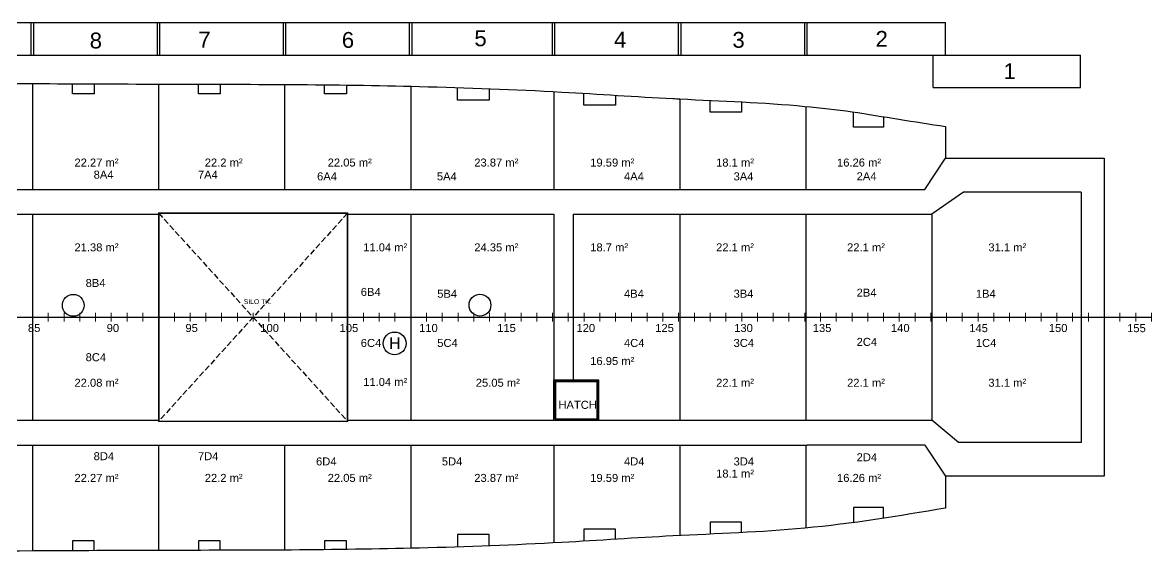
# Model space of a CAD drawing. Header units: inches. Extents: x 2.8 to 96.2, y 2.2 to 24.1.
# Drawn here: x 49.62 to 96.17, y 2.21 to 24.07 of the extents above; entities that cross this region are included whole.
import ezdxf

# ---------------------------------------------------------------- set-up
doc = ezdxf.new("R2010")
doc.units = ezdxf.units.IN
doc.header["$MEASUREMENT"] = 0
doc.linetypes.add('ACAD_ISO02W100', pattern=[15, 12, -3])
for name, color, linetype in [('deck 4', 7, 'Continuous'), ('Layer1', 10, 'Continuous'), ('STATIONS', 7, 'Continuous')]:
    doc.layers.add(name, color=color, linetype=linetype)
doc.styles.get("Standard").update_dxf_attribs({"font": 'arial.ttf'})

msp = doc.modelspace()

# ---------------------------------------------------------------- linework, layer by layer
at = {"color": 8}
for p, q in [((8.495, 24.066, 0), (87.684, 24.066, 0)), ((49.974, 22.717, 0), (49.974, 24.066, 0)), ((50.074, 22.717, 0), (50.074, 24.066, 0)), ((55.175, 22.717, 0), (55.175, 24.066, 0)), ((55.274, 22.717, 0), (55.274, 24.066, 0)), ((60.374, 22.717, 0), (60.374, 24.066, 0)), ((60.474, 22.717, 0), (60.474, 24.066, 0)), ((65.58, 22.717, 0), (65.58, 24.066, 0)), ((65.68, 22.717, 0), (65.68, 24.066, 0)), ((71.474, 22.717, 0), (71.474, 24.066, 0)), ((71.574, 22.717, 0), (71.574, 24.066, 0)), ((76.674, 22.717, 0), (76.674, 24.066, 0)), ((76.774, 22.717, 0), (76.774, 24.066, 0)), ((81.874, 22.717, 0), (81.874, 24.066, 0)), ((81.974, 22.717, 0), (81.974, 24.066, 0)), ((87.684, 22.717, 0), (87.684, 24.066, 0)), ((8.495, 22.717, 0), (93.253, 22.717, 0)), ((87.174, 21.392, 0), (87.174, 22.717, 0)), ((93.253, 21.392, 0), (93.253, 22.717, 0)), ((87.174, 21.392, 0), (93.253, 21.392, 0))]:
    msp.add_line(p, q, dxfattribs=at)
at = {"color": 7}
for p, q in [((51.67, 21.13, 0), (51.67, 21.543, 0)), ((51.67, 21.13, 0), (51.67, 21.543, 0)), ((56.87, 21.131, 0), (56.87, 21.525, 0)), ((56.87, 21.131, 0), (56.87, 21.525, 0)), ((62.07, 21.131, 0), (62.07, 21.5, 0)), ((62.07, 21.131, 0), (62.07, 21.5, 0)), ((67.557, 20.872, 0), (67.557, 21.387, 0)), ((67.557, 20.872, 0), (67.557, 21.387, 0)), ((72.77, 20.656, 0), (72.77, 21.149, 0)), ((72.77, 20.656, 0), (72.77, 21.149, 0)), ((77.971, 20.366, 0), (77.971, 20.858, 0)), ((77.971, 20.366, 0), (77.971, 20.858, 0)), ((83.885, 19.754, 0), (83.885, 20.379, 0)), ((83.885, 19.754, 0), (83.885, 20.379, 0)), ((77.971, 3.458, 0), (77.971, 2.966, 0)), ((77.971, 3.458, 0), (77.971, 2.966, 0)), ((67.557, 2.952, 0), (67.557, 2.437, 0)), ((67.557, 2.952, 0), (67.557, 2.437, 0)), ((72.77, 3.168, 0), (72.77, 2.675, 0)), ((72.77, 3.168, 0), (72.77, 2.675, 0)), ((51.67, 2.693, 0), (51.67, 2.281, 0)), ((51.67, 2.693, 0), (51.67, 2.281, 0)), ((56.87, 2.693, 0), (56.87, 2.298, 0)), ((56.87, 2.693, 0), (56.87, 2.298, 0)), ((62.07, 2.693, 0), (62.07, 2.324, 0)), ((62.07, 2.693, 0), (62.07, 2.324, 0))]:
    msp.add_line(p, q, dxfattribs=at)
for p, q in [((55.219, 16.213, 0), (63.029, 16.213, 0)), ((72.324, 16.163), (72.324, 9.257, 0)), ((72.324, 7.727), (72.324, 7.662)), ((83.885, 4.069, 0), (83.885, 3.443, 0))]:
    msp.add_line(p, q)
for points in [[(52.57, 21.538, 0), (52.57, 21.13, 0), (51.67, 21.13, 0)], [(52.57, 21.538, 0), (52.57, 21.13, 0), (51.67, 21.13, 0)], [(57.77, 21.524, 0), (57.77, 21.131, 0), (56.87, 21.131, 0)], [(57.77, 21.524, 0), (57.77, 21.131, 0), (56.87, 21.131, 0)], [(62.97, 21.489, 0), (62.97, 21.131, 0), (62.07, 21.131, 0)], [(62.97, 21.489, 0), (62.97, 21.131, 0), (62.07, 21.131, 0)], [(68.857, 21.341, 0), (68.857, 20.872, 0), (67.557, 20.872, 0)], [(68.857, 21.341, 0), (68.857, 20.872, 0), (67.557, 20.872, 0)], [(74.07, 21.069, 0), (74.07, 20.656, 0), (72.77, 20.656, 0)], [(74.07, 21.069, 0), (74.07, 20.656, 0), (72.77, 20.656, 0)], [(79.271, 20.794, 0), (79.271, 20.366, 0), (77.971, 20.366, 0)], [(79.271, 20.794, 0), (79.271, 20.366, 0), (77.971, 20.366, 0)], [(85.125, 20.182, 0), (85.125, 19.754, 0), (83.885, 19.754, 0)], [(85.125, 20.182, 0), (85.125, 19.754, 0), (83.885, 19.754, 0)], [(85.125, 3.641, 0), (85.125, 4.069, 0), (83.885, 4.069, 0)], [(85.125, 3.641, 0), (85.125, 4.069, 0), (83.885, 4.069, 0)], [(79.271, 3.03, 0), (79.271, 3.458, 0), (77.971, 3.458, 0)], [(79.271, 3.03, 0), (79.271, 3.458, 0), (77.971, 3.458, 0)], [(68.857, 2.482, 0), (68.857, 2.952, 0), (67.557, 2.952, 0)], [(68.857, 2.482, 0), (68.857, 2.952, 0), (67.557, 2.952, 0)], [(74.07, 2.754, 0), (74.07, 3.168, 0), (72.77, 3.168, 0)], [(74.07, 2.754, 0), (74.07, 3.168, 0), (72.77, 3.168, 0)], [(52.57, 2.285, 0), (52.57, 2.693, 0), (51.67, 2.693, 0)], [(52.57, 2.285, 0), (52.57, 2.693, 0), (51.67, 2.693, 0)], [(57.77, 2.3, 0), (57.77, 2.693, 0), (56.87, 2.693, 0)], [(57.77, 2.3, 0), (57.77, 2.693, 0), (56.87, 2.693, 0)], [(62.97, 2.335, 0), (62.97, 2.693, 0), (62.07, 2.693, 0)], [(62.97, 2.335, 0), (62.97, 2.693, 0), (62.07, 2.693, 0)]]:
    msp.add_polyline3d(points, dxfattribs=at)
at = {"color": 1}
msp.add_circle((64.961, 10.833), 0.469, dxfattribs=at)
msp.add_open_spline([(7.191, 2.541, 0), (7.832, 2.481, 0), (9.199, 2.368, 0), (10.01, 2.318, 0), (11.095, 2.266, 0), (13.695, 2.216, 0), (16.944, 2.218, 0), (21.375, 2.213, 0), (33.379, 2.212, 0), (46.972, 2.261, 0), (50.074, 2.273, 0), (51.808, 2.282, 0), (55.352, 2.3, 0), (60.655, 2.299, 0), (66.183, 2.375, 0), (71.429, 2.571, 0), (76.72, 2.939, 0), (82.026, 3.104, 0), (85.756, 3.707, 0), (87.684, 4.044, 0), (87.684, 4.481, 0), (87.684, 4.919, 0), (87.684, 5.356, 0), (89.864, 5.356, 0), (92.043, 5.356, 0), (94.222, 5.356, 0), (94.222, 9.727, 0), (94.222, 14.097, 0), (94.222, 18.467, 0), (92.043, 18.467, 0), (89.864, 18.467, 0), (87.684, 18.467, 0), (87.684, 18.905, 0), (87.684, 19.342, 0), (87.684, 19.78, 0), (87.684, 19.78, 0), (86.398, 19.98, 0), (85.111, 20.184, 0), (83.825, 20.389, 0), (83.176, 20.475, 0), (80.817, 20.749, 0), (78.346, 20.834, 0), (75.004, 21.005, 0), (71.429, 21.253, 0), (66.183, 21.448, 0), (60.655, 21.524, 0), (55.352, 21.524, 0), (51.808, 21.542, 0), (50.074, 21.551, 0), (46.972, 21.563, 0), (33.379, 21.612, 0), (21.375, 21.611, 0), (16.944, 21.606, 0), (13.695, 21.608, 0), (11.095, 21.557, 0), (10.01, 21.506, 0), (9.199, 21.456, 0), (7.832, 21.343, 0), (7.191, 21.283, 0), (7.191, 15.036, 0), (7.191, 8.788, 0), (7.191, 2.541, 0)], degree=3, knots=[0, 0, 0, 0, 0.659395, 1.659395, 2.659395, 3.659395, 4.659395, 5.659395, 6.659395, 6.97532, 6.97532, 6.97532, 12.175368, 17.609455, 22.882609, 28.762014, 33.352674, 38.798005, 44.667268, 44.667268, 44.667268, 45.667268, 45.667268, 45.667268, 46.667268, 46.667268, 46.667268, 47.667268, 47.667268, 47.667268, 48.667268, 48.667268, 48.667268, 49.667268, 49.667268, 49.667268, 49.667268, 53.575641, 53.575641, 53.575641, 55.539295, 60.700956, 60.984626, 65.575287, 71.454692, 76.727846, 82.161933, 87.361981, 87.361981, 87.361981, 87.677906, 88.677906, 89.677906, 90.677906, 91.677906, 92.677906, 93.677906, 94.337301, 94.337301, 94.337301, 95.337301, 95.337301, 95.337301, 95.337301])
at = {"layer": 'deck 4', "color": 7}
for p, q in [((50.024, 21.551, 0), (50.024, 17.185, 0)), ((55.224, 21.529, 0), (55.224, 17.185, 0)), ((60.424, 21.513, 0), (60.424, 17.185, 0)), ((65.63, 21.44, 0), (65.63, 17.185, 0)), ((71.524, 21.22, 0), (71.524, 17.185, 0)), ((76.724, 20.917, 0), (76.724, 17.185, 0)), ((81.924, 20.607, 0), (81.924, 17.185, 0)), ((86.828, 17.185, 0), (87.684, 18.467, 0)), ((8.445, 17.185, 0), (86.828, 17.185, 0)), ((88.418, 17.067, 0), (87.124, 16.164, 0)), ((93.271, 17.067, 0), (88.418, 17.067, 0)), ((93.271, 17.067, 0), (93.271, 6.752, 0)), ((30.775, 16.163, 0), (55.219, 16.163, 0)), ((50.024, 16.163, 0), (50.024, 7.662, 0)), ((55.219, 16.213, 0), (55.22, 7.612, 0)), ((63.019, 7.622, 0), (63.02, 16.203, 0)), ((63.029, 16.163, 0), (71.524, 16.163)), ((65.63, 16.163, 0), (65.63, 7.662, 0)), ((71.524, 16.163, 0), (71.524, 7.662, 0)), ((72.324, 16.163), (87.124, 16.164, 0)), ((76.724, 16.163, 0), (76.724, 7.662, 0)), ((81.924, 16.164, 0), (81.924, 7.662, 0)), ((87.124, 16.164, 0), (87.124, 7.662, 0)), ((72.824, 9.267, 0), (71.579, 9.267, 0)), ((71.579, 9.267, 0), (73.329, 9.267, 0)), ((72.824, 9.267, 0), (71.579, 9.267, 0)), ((71.579, 9.267, 0), (73.329, 9.267, 0)), ((71.579, 9.264, 0), (71.579, 7.762, 0)), ((71.579, 9.264, 0), (71.579, 7.762, 0)), ((30.775, 7.662, 0), (55.22, 7.662, 0)), ((55.229, 7.612, 0), (55.22, 7.612, 0)), ((63.029, 7.662, 0), (87.124, 7.662, 0)), ((71.524, 7.672, 0), (73.367, 7.672, 0)), ((71.524, 7.672, 0), (73.367, 7.672, 0)), ((71.524, 7.662, 0), (73.377, 7.662, 0)), ((71.524, 7.662, 0), (73.377, 7.662, 0)), ((71.579, 7.717, 0), (73.329, 7.717, 0)), ((71.579, 7.717, 0), (73.329, 7.717, 0)), ((88.22, 6.752, 0), (87.124, 7.662, 0)), ((8.445, 6.642, 0), (81.974, 6.642, 0)), ((50.024, 6.642, 0), (50.024, 2.273, 0)), ((55.224, 6.642, 0), (55.224, 2.295, 0)), ((60.424, 6.642, 0), (60.424, 2.311, 0)), ((65.63, 6.642, 0), (65.63, 2.388, 0)), ((71.524, 6.642, 0), (71.524, 2.607, 0)), ((76.724, 6.642, 0), (76.724, 2.909, 0)), ((81.924, 6.642, 0), (81.924, 3.222, 0)), ((86.831, 6.635, 0), (81.974, 6.642, 0)), ((86.831, 6.635, 0), (87.684, 5.356, 0)), ((93.271, 6.752, 0), (88.22, 6.752, 0))]:
    msp.add_line(p, q, dxfattribs=at)
at = {"layer": 'deck 4', "color": 7, "linetype": 'Continuous'}
for p, q in [((55.229, 16.204, 0), (55.229, 7.622, 0)), ((55.229, 16.204, 0), (63.02, 16.203, 0)), ((63.029, 7.612, 0), (63.029, 16.213, 0)), ((73.377, 9.322, 0), (71.524, 9.322, 0)), ((71.524, 9.322, 0), (73.377, 9.322, 0)), ((73.377, 9.322, 0), (71.524, 9.322, 0)), ((71.524, 9.322, 0), (73.377, 9.322, 0)), ((71.524, 8.727, 0), (71.524, 9.322, 0)), ((71.524, 7.662, 0), (71.524, 9.322, 0)), ((71.534, 7.662, 0), (71.534, 9.322, 0)), ((71.534, 7.662, 0), (71.534, 9.322, 0)), ((73.367, 8.727, 0), (73.367, 9.322, 0)), ((73.367, 8.727, 0), (73.367, 9.322, 0)), ((73.377, 8.727, 0), (73.377, 9.322, 0)), ((73.377, 8.727, 0), (73.377, 9.322, 0)), ((71.524, 9.312, 0), (73.377, 9.312, 0)), ((73.377, 9.312, 0), (71.524, 9.312, 0)), ((71.524, 9.312, 0), (73.377, 9.312, 0)), ((73.377, 9.312, 0), (71.524, 9.312, 0)), ((71.579, 9.267, 0), (71.579, 7.717, 0)), ((73.319, 9.267, 0), (71.579, 9.267, 0)), ((71.579, 9.267, 0), (71.579, 7.717, 0)), ((73.319, 9.267, 0), (71.579, 9.267, 0)), ((71.579, 9.257, 0), (73.319, 9.257, 0)), ((71.579, 9.257, 0), (73.319, 9.257, 0)), ((71.589, 9.257, 0), (71.589, 7.717, 0)), ((71.589, 9.257, 0), (71.589, 7.717, 0)), ((73.319, 7.727, 0), (73.319, 9.267, 0)), ((73.319, 7.727, 0), (73.319, 9.267, 0)), ((73.329, 9.267, 0), (73.329, 7.762, 0)), ((73.329, 9.267, 0), (73.329, 7.717, 0)), ((73.329, 9.267, 0), (73.329, 7.762, 0)), ((73.329, 9.267, 0), (73.329, 7.717, 0)), ((73.367, 8.007, 0), (73.367, 8.727, 0)), ((73.367, 8.007, 0), (73.367, 8.727, 0)), ((73.377, 8.007, 0), (73.377, 8.727, 0)), ((73.377, 8.007, 0), (73.377, 8.727, 0)), ((73.367, 7.662, 0), (73.367, 8.007, 0)), ((73.367, 7.662, 0), (73.367, 8.007, 0)), ((73.377, 7.662, 0), (73.377, 8.007, 0)), ((73.377, 7.662, 0), (73.377, 8.007, 0)), ((55.229, 7.622, 0), (63.019, 7.622, 0)), ((63.029, 7.612, 0), (55.229, 7.612, 0)), ((71.589, 7.727, 0), (73.319, 7.727, 0)), ((71.589, 7.727, 0), (73.319, 7.727, 0))]:
    msp.add_line(p, q, dxfattribs=at)
at = {"layer": 'deck 4', "color": 7}
for centre in [(51.706, 12.403, 0), (68.48, 12.412, 0)]:
    msp.add_circle(centre, 0.45, dxfattribs=at)
at = {"layer": 'Layer1', "color": 7, "linetype": 'ACAD_ISO02W100', "ltscale": 0.02}
for p, q in [((55.229, 16.204, 0), (63.019, 7.622, 0)), ((63.02, 16.203, 0), (55.229, 7.622, 0))]:
    msp.add_line(p, q, dxfattribs=at)
at = {"layer": 'STATIONS', "color": 7}
msp.add_line((6.475, 11.912, 0), (96.175, 11.912, 0), dxfattribs=at)
at = {"layer": 'STATIONS', "color": 7, "lineweight": 20, "elevation": 0}
for points in [[(50.025, 11.737), (50.025, 12.1)], [(50.675, 11.737), (50.675, 12.1)], [(51.325, 11.737), (51.325, 12.1)], [(51.975, 11.737), (51.975, 12.1)], [(52.625, 11.737), (52.625, 12.1)], [(53.275, 11.737), (53.275, 12.1)], [(53.925, 11.737), (53.925, 12.1)], [(54.575, 11.737), (54.575, 12.1)], [(55.225, 11.737), (55.225, 12.1)], [(55.875, 11.737), (55.875, 12.1)], [(56.525, 11.737), (56.525, 12.1)], [(57.175, 11.737), (57.175, 12.1)], [(57.825, 11.737), (57.825, 12.1)], [(58.475, 11.737), (58.475, 12.1)], [(59.125, 11.737), (59.125, 12.1)], [(59.775, 11.737), (59.775, 12.1)], [(60.425, 11.737), (60.425, 12.1)], [(61.075, 11.737), (61.075, 12.1)], [(61.725, 11.737), (61.725, 12.1)], [(62.375, 11.737), (62.375, 12.1)], [(63.025, 11.737), (63.025, 12.1)], [(63.675, 11.737), (63.675, 12.1)], [(64.325, 11.737), (64.325, 12.1)], [(64.975, 11.737), (64.975, 12.1)], [(65.625, 11.737), (65.625, 12.1)], [(66.275, 11.737), (66.275, 12.1)], [(66.925, 11.737), (66.925, 12.1)], [(67.575, 11.737), (67.575, 12.1)], [(68.225, 11.737), (68.225, 12.1)], [(68.875, 11.737), (68.875, 12.1)], [(69.525, 11.737), (69.525, 12.1)], [(70.175, 11.737), (70.175, 12.1)], [(70.825, 11.737), (70.825, 12.1)], [(71.475, 11.737), (71.475, 12.1)], [(72.125, 11.737), (72.125, 12.1)], [(72.775, 11.737), (72.775, 12.1)], [(73.425, 11.737), (73.425, 12.1)], [(74.075, 11.737), (74.075, 12.1)], [(74.725, 11.737), (74.725, 12.1)], [(75.375, 11.737), (75.375, 12.1)], [(76.025, 11.737), (76.025, 12.1)], [(76.675, 11.737), (76.675, 12.1)], [(77.325, 11.737), (77.325, 12.1)], [(77.975, 11.737), (77.975, 12.1)], [(78.625, 11.737), (78.625, 12.1)], [(79.275, 11.737), (79.275, 12.1)], [(79.925, 11.737), (79.925, 12.1)], [(80.575, 11.737), (80.575, 12.1)], [(81.225, 11.737), (81.225, 12.1)], [(81.875, 11.737), (81.875, 12.1)], [(82.525, 11.737), (82.525, 12.1)], [(83.175, 11.737), (83.175, 12.1)], [(83.825, 11.737), (83.825, 12.1)], [(84.475, 11.737), (84.475, 12.1)], [(85.125, 11.737), (85.125, 12.1)], [(85.775, 11.737), (85.775, 12.1)], [(86.425, 11.737), (86.425, 12.1)], [(87.075, 11.737), (87.075, 12.1)], [(87.725, 11.737), (87.725, 12.1)], [(88.375, 11.737), (88.375, 12.1)], [(89.025, 11.737), (89.025, 12.1)], [(89.675, 11.737), (89.675, 12.1)], [(90.325, 11.737), (90.325, 12.1)], [(90.975, 11.737), (90.975, 12.1)], [(91.625, 11.737), (91.625, 12.1)], [(92.275, 11.737), (92.275, 12.1)], [(92.925, 11.737), (92.925, 12.1)], [(93.575, 11.737), (93.575, 12.1)], [(94.225, 11.737), (94.225, 12.1)], [(94.875, 11.737), (94.875, 12.1)], [(95.525, 11.737), (95.525, 12.1)], [(96.175, 11.737), (96.175, 12.1)]]:
    msp.add_lwpolyline(points, dxfattribs=at)

# ---------------------------------------------------------------- texts
at = {"color": 1}
msp.add_text('H', height=0.469, dxfattribs=at).set_placement((64.732, 10.609))
at = {"color": 8, "char_height": 0.65414, "attachment_point": 3}
for s, insert in [('\\pxsm1.5,qc;5', (71.379, 23.746, 0)), ('\\pxsm1.5,qc;8', (55.513, 23.654, 0)), ('\\pxsm1.5,qc;7', (59.994, 23.688, 0)), ('\\pxsm1.5,qc;6', (65.912, 23.677, 0)), ('\\pxsm1.5,qc;4', (77.138, 23.691, 0)), ('\\pxsm1.5,qc;3', (82.022, 23.68, 0)), ('\\pxsm1.5,qc;2', (87.925, 23.72, 0)), ('\\pxsm1.5,qc;1', (93.204, 22.39, 0))]:
    msp.add_mtext_dynamic_manual_height_columns(s, width=5.74991, gutter_width=3.271, heights=[0.875], dxfattribs=dict(at, insert=insert))
at = {"color": 7, "attachment_point": 1}
for s, width, insert, char_height in [('22.2{\\fArial|b0|i0|c178|p34;7} m²', 2.1503, (51.755, 18.458, 0), 0.32997), ('22.2 m²', 1.67372, (57.13, 18.458, 0), 0.33), ('{\\fArial|b0|i0|c178|p34;22.05} m²', 2.45842, (62.2, 18.458, 0), 0.32997), ('23.8{\\fArial|b0|i0|c178|p34;7} m²', 2.21568, (68.246, 18.458, 0), 0.32997), ('19.5{\\fArial|b0|i0|c178|p34;9} m²', 2.08019, (73.028, 18.458, 0), 0.32997), ('18.1 m²', 1.67372, (78.22, 18.458, 0), 0.33), ('16.2{\\fArial|b0|i0|c178|p34;6} m²', 2.28343, (83.207, 18.458, 0), 0.32997), ('21.{\\fArial|b0|i0|c178|p34;38} m²', 1.94782, (51.755, 14.96, 0), 0.32997), ('11.{\\fArial|b0|i0|c178|p34;04} m²', 2.00863, (63.664, 14.96, 0), 0.32997), ('2{\\fArial|b0|i0|c178|p34;4.35} m²', 1.91059, (68.246, 14.96, 0), 0.32997), ('1{\\fArial|b0|i0|c178|p34;8.7} m²', 1.67372, (73.028, 14.96, 0), 0.32997), ('22.{\\fArial|b0|i0|c178|p34;1} m²', 1.67372, (78.22, 14.96, 0), 0.32997), ('22.{\\fArial|b0|i0|c178|p34;1} m²', 1.67372, (83.622, 14.96, 0), 0.32997), ('31.{\\fArial|b0|i0|c178|p34;1} m²', 1.67372, (89.449, 14.96, 0), 0.32997), ('1{\\fArial|b0|i0|c178|p34;6.95} m²', 2.07316, (73.028, 10.273, 0), 0.32997), ('{\\fArial|b0|i0|c178|p34;22.08} m²', 1.98386, (51.755, 9.376, 0), 0.32997), ('11.{\\fArial|b0|i0|c178|p34;04} m²', 2.00863, (63.664, 9.408, 0), 0.32997), ('25.{\\fArial|b0|i0|c178|p34;05} m²', 2.07172, (68.307, 9.376, 0), 0.32997), ('22.{\\fArial|b0|i0|c178|p34;1} m²', 1.67372, (78.22, 9.376, 0), 0.32997), ('22.{\\fArial|b0|i0|c178|p34;1} m²', 1.67372, (83.622, 9.376, 0), 0.32997), ('31.{\\fArial|b0|i0|c178|p34;1} m²', 1.67372, (89.449, 9.376, 0), 0.32997), ('18.1 m²', 1.67372, (78.22, 5.629, 0), 0.33), ('22.2{\\fArial|b0|i0|c178|p34;7} m²', 2.1503, (51.755, 5.451, 0), 0.32997), ('22.2 m²', 1.67372, (57.13, 5.451, 0), 0.33), ('{\\fArial|b0|i0|c178|p34;22.05} m²', 2.45842, (62.2, 5.451, 0), 0.32997), ('23.8{\\fArial|b0|i0|c178|p34;7} m²', 2.21568, (68.246, 5.451, 0), 0.32997), ('19.5{\\fArial|b0|i0|c178|p34;9} m²', 2.08019, (73.028, 5.451, 0), 0.32997), ('16.2{\\fArial|b0|i0|c178|p34;6} m²', 2.28343, (83.207, 5.451, 0), 0.32997)]:
    msp.add_mtext_dynamic_manual_height_columns(s, width=width, gutter_width=1.65, heights=[0], dxfattribs=dict(at, insert=insert, char_height=char_height))
at = {"layer": 'deck 4', "color": 7, "ltscale": 0.1, "insert": (58.74, 12.658, 0), "char_height": 0.2, "attachment_point": 1}
msp.add_mtext_dynamic_manual_height_columns('SILO TK.', width=1.38264, gutter_width=12.5, heights=[0], dxfattribs=at)
at = {"layer": 'STATIONS', "color": 30, "true_color": 0xf8991e, "char_height": 0.33, "attachment_point": 1}
for s, heights, insert in [('8A4', [0], (52.546, 17.959)), ('7A4', [0], (56.848, 17.959)), ('6A4', [0], (61.763, 17.889, 0)), ('5A4', [0], (66.703, 17.889, 0)), ('4A4', [0], (74.42, 17.889, 0)), ('3A4', [0], (78.94, 17.889, 0)), ('2A4', [0], (84.016, 17.891, 0)), ('8B4', [0], (52.216, 13.491)), ('6B4', [0], (63.565, 13.122, 0)), ('5B4', [0], (66.718, 13.048, 0)), ('4B4', [0], (74.42, 13.048, 0)), ('3B4', [0], (78.94, 13.048, 0)), ('2B4', [0], (84.016, 13.091, 0)), ('1B4', [0], (88.933, 13.048, 0)), ('6C4', [0], (63.565, 11.017, 0)), ('5C4', [0], (66.718, 11.017, 0)), ('4C4', [0], (74.42, 11.017, 0)), ('3C4', [0], (78.94, 11.017, 0)), ('2C4', [0], (84.016, 11.061, 0)), ('1C4', [0], (88.933, 11.017, 0)), ('8C4', [0], (52.216, 10.43)), ('8D4', [0], (52.546, 6.347)), ('7D4', [0.259], (56.848, 6.347)), ('6D4', [0], (61.719, 6.131, 0)), ('5D4', [0], (66.907, 6.131, 0)), ('4D4', [0], (74.42, 6.131, 0)), ('3D4', [0], (78.94, 6.131, 0)), ('2D4', [0], (84.016, 6.303, 0))]:
    msp.add_mtext_dynamic_manual_height_columns(s, width=1.67372, gutter_width=1.65, heights=heights, dxfattribs=dict(at, insert=insert))
at = {"layer": 'STATIONS', "color": 7, "attachment_point": 1}
for s, width, gutter_width, insert, char_height in [('85', 0.22092, 1.651, (49.836, 11.634, 0), 0.3303), ('90', 0.22092, 1.651, (53.084, 11.634, 0), 0.3303), ('95', 0.22092, 1.651, (56.332, 11.634, 0), 0.3303), ('100', 0.22092, 1.651, (59.42, 11.634, 0), 0.3303), ('105', 0.22092, 1.651, (62.69, 11.634, 0), 0.3303), ('110', 0.22092, 1.651, (65.97, 11.634, 0), 0.3303), ('115', 0.22092, 1.651, (69.19, 11.634, 0), 0.3303), ('120', 0.22092, 1.651, (72.461, 11.634, 0), 0.3303), ('125', 0.22092, 1.651, (75.708, 11.634, 0), 0.3303), ('130', 0.22092, 1.651, (78.965, 11.634, 0), 0.3303), ('135', 0.22092, 1.651, (82.206, 11.634, 0), 0.3303), ('140', 0.22092, 1.651, (85.432, 11.634, 0), 0.3303), ('145', 0.22092, 1.651, (88.661, 11.628, 0), 0.3303), ('150', 0.22092, 1.651, (91.942, 11.634, 0), 0.3303), ('155', 0.22092, 1.651, (95.172, 11.628, 0), 0.3303), ('HATCH', 1.67372, 1.65, (71.716, 8.465, 0), 0.33)]:
    msp.add_mtext_dynamic_manual_height_columns(s, width=width, gutter_width=gutter_width, heights=[0], dxfattribs=dict(at, insert=insert, char_height=char_height))

doc.saveas('drawing.dxf')
